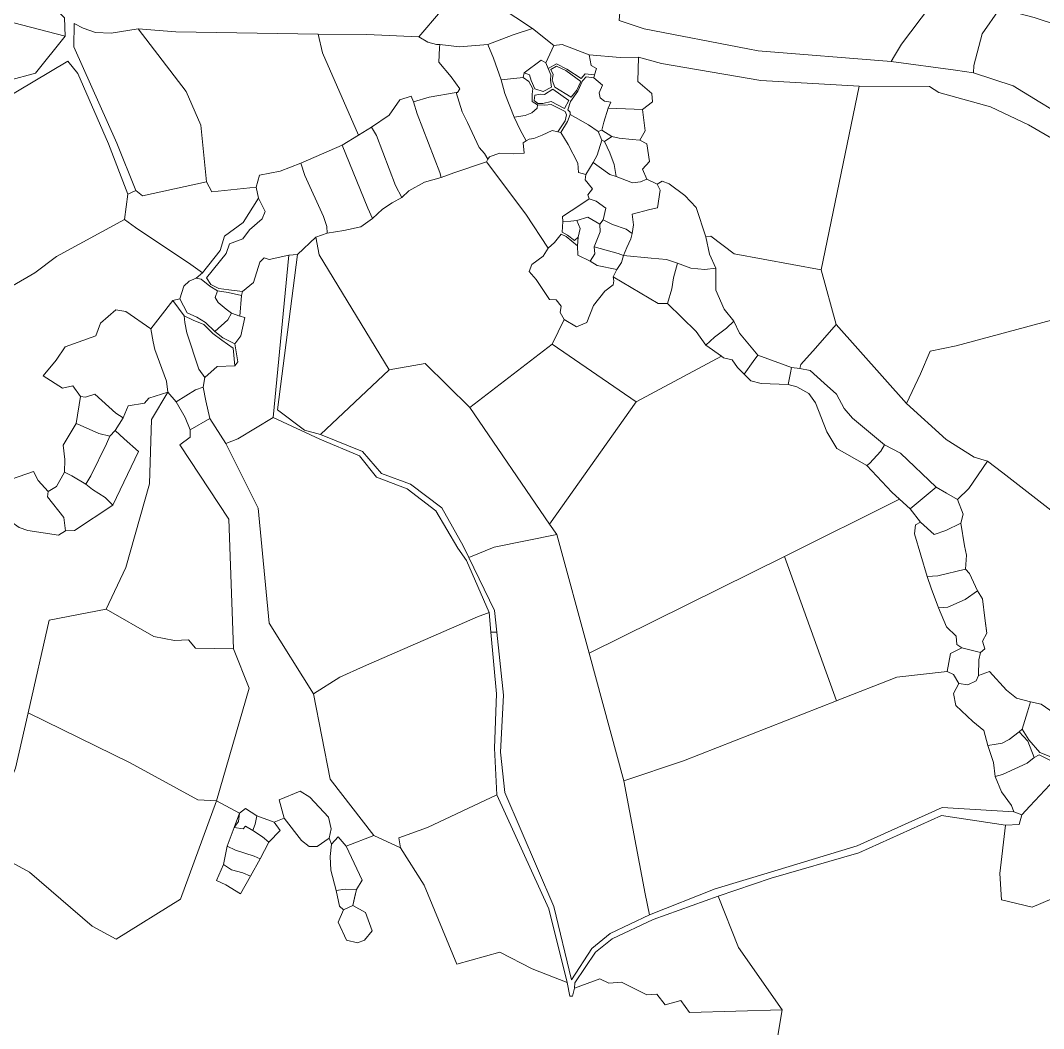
# Model space of a CAD drawing. Header units: metres. Extents: x 542555 to 550520, y 1840485 to 1846995.
# Drawn here: x 547500.7 to 547871.7, y 1840856.2 to 1841221.9 of the extents above; entities that cross this region are included whole.
import ezdxf

# ---------------------------------------------------------------- set-up
doc = ezdxf.new("R2010")
doc.units = ezdxf.units.M
doc.header["$MEASUREMENT"] = 0
doc.layers.add('Level 30', color=7, linetype='Continuous', lineweight=0)

msp = doc.modelspace()

# ---------------------------------------------------------------- linework, layer by layer
at = {"layer": 'Level 30', "color": 7, "linetype": 'Continuous', "lineweight": 0, "flags": 128}
for points in [[(547772.78, 1841300.36), (547801.69, 1841296.61), (547818.74, 1841285.11), (547848.94, 1841258.21), (547845.19, 1841249.21), (547841.23, 1841241.19), (547820.14, 1841213.34), (547817.59, 1841209.024), (547816.4, 1841207.01), (547768.24, 1841210.88), (547764.4939, 1841211.6049), (547726.9, 1841218.88), (547717.81, 1841221.93), (547719.85, 1841248.01), (547726.72, 1841256.28), (547730.95, 1841264.43), (547737.28, 1841269.49), (547751.51, 1841275.92), (547760.15, 1841277.54), (547766.66, 1841286.08), (547772.78, 1841300.36)], [(547974.53, 1841214.25), (547957.45, 1841183.33), (547937.3, 1841184.39), (547921.14, 1841180.07), (547910.54, 1841190.14), (547891.94, 1841210.36), (547884.82, 1841217.53), (547868.24, 1841223.01), (547855.83, 1841226.21), (547898.03, 1841268.55), (547974.53, 1841214.25)], [(547516.88, 1841216.18), (547494.99, 1841221.87), (547480.62, 1841232.82), (547485.77, 1841243.72), (547488.34, 1841251.94), (547516.62, 1841222.87), (547516.88, 1841216.18)], [(547679.36, 1841216.72), (547670.13, 1841213.18), (547659.93, 1841212.37), (547652.78, 1841213.23), (547651.51, 1841213.2), (547648.43, 1841214.06), (547645.14, 1841215.92), (547653.05, 1841225.16), (547654.4, 1841229.18), (547655.56, 1841230.51), (547665.95, 1841232.85), (547674.29, 1841227.02), (547686.36, 1841219.02), (547679.36, 1841216.72)], [(547921.14, 1841180.07), (547907.46, 1841165.54), (547898.86, 1841173.59), (547886.23, 1841182.55), (547870.33, 1841192.2), (547860.67, 1841198.2), (547846.22, 1841202.95), (547846.38, 1841205.61), (547849.42, 1841217.1), (547855.83, 1841226.21), (547868.24, 1841223.01), (547884.82, 1841217.53), (547891.94, 1841210.36), (547910.54, 1841190.14), (547921.14, 1841180.07)], [(547494.99, 1841221.87), (547516.88, 1841216.18), (547506.12, 1841202.82), (547496.33, 1841200.12), (547491.81, 1841209.01), (547494.99, 1841221.87)], [(547543.37, 1841218.87), (547560.77, 1841196.15), (547566.12, 1841183.91), (547568.18, 1841163.35), (547544.93, 1841158.27), (547542.59, 1841160.24), (547535.61, 1841177.36), (547520.01, 1841212.38), (547520.13, 1841220.82), (547523.48, 1841219.11), (547527.94, 1841217.52), (547533.57, 1841217.31), (547543.37, 1841218.87)], [(547623.22, 1841180.27), (547617.41, 1841176.68), (547602.37, 1841170.1), (547594.88, 1841167.28), (547587.38, 1841165.8), (547586.21, 1841161.37), (547570.14, 1841159.79), (547568.18, 1841163.35), (547566.12, 1841183.91), (547560.77, 1841196.15), (547543.37, 1841218.87), (547557.03, 1841217.8), (547608.66, 1841216.97), (547610.25, 1841210.15), (547623.22, 1841180.27)], [(547652.78, 1841213.23), (547652.59, 1841211.92), (547652.39, 1841206.81), (547656.9, 1841201.5), (547660.06, 1841197.04), (547659.18, 1841195.79), (547658.64, 1841195.72), (547648.85, 1841194.12), (547643.21, 1841192.39), (547642.35, 1841194.39), (547638.31, 1841193.06), (547634.36, 1841187.49), (547627.95, 1841183.19), (547623.22, 1841180.27), (547610.25, 1841210.15), (547608.66, 1841216.97), (547626.27, 1841216.83), (547645.14, 1841215.92), (547648.43, 1841214.06), (547651.51, 1841213.2), (547652.78, 1841213.23)], [(547694.06, 1841212.79), (547691.26, 1841206.54), (547689.5, 1841207.48), (547683.31, 1841202.86), (547682.97, 1841201.24), (547675.03, 1841200.4), (547672.18, 1841208.26), (547670.13, 1841213.18), (547679.36, 1841216.72), (547686.36, 1841219.02), (547694.06, 1841212.79)], [(547670.81, 1841172.43), (547670.22, 1841171.54), (547669.02, 1841173.68), (547667.03, 1841175.87), (547662.86, 1841184.88), (547660.88, 1841188.73), (547658.64, 1841195.72), (547659.18, 1841195.79), (547660.06, 1841197.04), (547656.9, 1841201.5), (547652.39, 1841206.81), (547652.59, 1841211.92), (547652.78, 1841213.23), (547659.93, 1841212.37), (547670.13, 1841213.18), (547672.18, 1841208.26), (547675.03, 1841200.4), (547676.33, 1841195.43), (547679.72, 1841186.83), (547681.86, 1841182.18), (547684.06, 1841178.18), (547683, 1841177.52), (547683.37, 1841173.81), (547679.56, 1841173.56), (547674.44, 1841173.73), (547670.81, 1841172.43)], [(547709.54, 1841204.49), (547708.82, 1841202.15), (547705.42, 1841202.56), (547704, 1841200.86), (547698.86, 1841204.22), (547695.03, 1841206.21), (547692.09, 1841204.44), (547691.26, 1841206.54), (547694.06, 1841212.79), (547697.17, 1841213.13), (547706.92, 1841209.48), (547707.65, 1841205.56), (547709.54, 1841204.49)], [(547729.89, 1841192.36), (547726.2, 1841189.65), (547723.2, 1841189.77), (547713.83, 1841190.07), (547714.78, 1841192.23), (547712.45, 1841192.63), (547710.96, 1841193.84), (547710.5, 1841195.65), (547711.78, 1841198.44), (547708.56, 1841201.11), (547708.82, 1841202.15), (547709.54, 1841204.49), (547707.65, 1841205.56), (547706.92, 1841209.48), (547718.16, 1841208.44), (547724.76, 1841208.59), (547724.58, 1841199.77), (547729.66, 1841195.43), (547729.89, 1841192.36)], [(547539.66, 1841158.85), (547538.4, 1841149.69), (547513.79, 1841136.25), (547505.97, 1841130.36), (547491.11, 1841121.73), (547495.37, 1841136.44), (547481.79, 1841171.77), (547493.35, 1841192.52), (547517.94, 1841207.15), (547521.47, 1841202.71), (547532.63, 1841177.14), (547539.66, 1841158.85)], [(547690.18, 1841196.12), (547687.2, 1841197.1), (547685.9, 1841200.1), (547685.23, 1841202.16), (547683.31, 1841202.86), (547689.5, 1841207.48), (547691.26, 1841206.54), (547692.09, 1841204.44), (547693.05, 1841202.2), (547692.87, 1841200.27), (547693.27, 1841197.7), (547690.18, 1841196.12)], [(547804.83, 1841198.11), (547791, 1841131.5), (547759.48, 1841137.3), (547751.01, 1841143.7), (547749.26, 1841143.38), (547745.69, 1841154.02), (547741.65, 1841158.38), (547735.87, 1841162.66), (547733.33, 1841163.64), (547731.63, 1841162.53), (547727.81, 1841164.33), (547726.26, 1841167.92), (547728.83, 1841170.76), (547727.85, 1841177.12), (547725.24, 1841178.51), (547727.21, 1841181.87), (547726.2, 1841189.65), (547729.89, 1841192.36), (547729.66, 1841195.43), (547724.58, 1841199.77), (547724.76, 1841208.59), (547733.19, 1841206.32), (547769.18, 1841200.15), (547804.83, 1841198.11)], [(547698.46, 1841203.72), (547703.94, 1841199.81), (547702.41, 1841196.63), (547700.35, 1841194.03), (547694.52, 1841197.65), (547693.53, 1841200.3), (547693.89, 1841202.29), (547693.02, 1841204.06), (547695.12, 1841205.34), (547698.46, 1841203.72)], [(547683.7, 1841187.41), (547679.72, 1841186.83), (547676.33, 1841195.43), (547675.03, 1841200.4), (547682.97, 1841201.24), (547685.08, 1841199.71), (547686.45, 1841197.04), (547686.3, 1841195.15), (547686.3, 1841192.52), (547688.16, 1841191.29), (547688.08, 1841190.11), (547686.18, 1841188.43), (547683.7, 1841187.41)], [(547714.78, 1841192.23), (547713.83, 1841190.07), (547712.25, 1841184.95), (547711.54, 1841182.15), (547710.15, 1841181.64), (547706.65, 1841184.01), (547699.97, 1841187.82), (547700.04, 1841188.67), (547699.24, 1841189.53), (547700.19, 1841192.56), (547702.82, 1841196.24), (547704.51, 1841199.94), (547705.88, 1841201.44), (547708.56, 1841201.11), (547711.78, 1841198.44), (547710.5, 1841195.65), (547710.96, 1841193.84), (547712.45, 1841192.63), (547714.78, 1841192.23)], [(547908.21, 1841150.46), (547911.567, 1841143.4482), (547911.93, 1841142.69), (547906.62, 1841138.4), (547898.74, 1841129.91), (547890.23, 1841117.41), (547839.99, 1841103.87), (547830.6, 1841101.95), (547827.01, 1841093.74), (547822, 1841082.96), (547796.43, 1841111.63), (547791, 1841131.5), (547804.83, 1841198.11), (547830.36, 1841197.98), (547833.7, 1841195.76), (547852.41, 1841190.54), (547866.22, 1841183.98), (547882.0972, 1841174.8098), (547887.62, 1841171.62), (547898.88, 1841162.35), (547908.21, 1841150.46)], [(547641.51, 1841160.07), (547639.03, 1841157.63), (547636.69, 1841162.05), (547629.85, 1841180.17), (547627.95, 1841183.19), (547634.36, 1841187.49), (547638.31, 1841193.06), (547642.35, 1841194.39), (547643.21, 1841192.39), (547644.5, 1841188.02), (547652.79, 1841166.75), (547653.31, 1841164.95), (547647.18, 1841163.25), (547641.51, 1841160.07)], [(547670.22, 1841171.54), (547669.63, 1841170.65), (547657.86, 1841166.62), (547653.31, 1841164.95), (547652.79, 1841166.75), (547644.5, 1841188.02), (547643.21, 1841192.39), (547648.85, 1841194.12), (547658.64, 1841195.72), (547660.88, 1841188.73), (547662.86, 1841184.88), (547667.03, 1841175.87), (547669.02, 1841173.68), (547670.22, 1841171.54)], [(547697.99, 1841189.95), (547693.13, 1841192.47), (547690.14, 1841191.75), (547688.35, 1841191.75), (547686.97, 1841192.91), (547687.22, 1841194.83), (547689.34, 1841195.19), (547690.72, 1841195.05), (547693.76, 1841196.99), (547699.53, 1841192.81), (547697.99, 1841189.95)], [(547698.19, 1841185.54), (547695.55, 1841181.52), (547693.5, 1841182.02), (547689.92, 1841180.34), (547686.89, 1841179.1), (547685.11, 1841178.85), (547684.06, 1841178.18), (547681.86, 1841182.18), (547679.72, 1841186.83), (547683.7, 1841187.41), (547686.18, 1841188.43), (547688.08, 1841190.11), (547688.16, 1841191.29), (547690.8, 1841191.23), (547693.09, 1841191.4), (547698.19, 1841188.86), (547698.74, 1841187.65), (547698.19, 1841185.54)], [(547710.15, 1841181.64), (547711.5, 1841178.43), (547709.85, 1841173.06), (547708.35, 1841170.36), (547705.71, 1841165.97), (547703.07, 1841166.7), (547702.76, 1841170.09), (547699.26, 1841176.96), (547696.65, 1841181.3), (547699.01, 1841185.3), (547699.97, 1841187.82), (547706.65, 1841184.01), (547710.15, 1841181.64)], [(547727.21, 1841181.87), (547725.24, 1841178.51), (547722.5, 1841178.71), (547717.82, 1841179.24), (547715.08, 1841179.83), (547711.54, 1841182.15), (547712.25, 1841184.95), (547713.83, 1841190.07), (547723.2, 1841189.77), (547726.2, 1841189.65), (547727.21, 1841181.87)], [(547627.95, 1841183.19), (547629.85, 1841180.17), (547636.69, 1841162.05), (547639.03, 1841157.63), (547635.53, 1841155.75), (547631.99, 1841153.42), (547628.39, 1841150.01), (547626.72, 1841153.81), (547617.41, 1841176.68), (547623.22, 1841180.27), (547627.95, 1841183.19)], [(547705.71, 1841165.97), (547705.42, 1841164.08), (547708.14, 1841160.85), (547706.39, 1841158.68), (547706.92, 1841157.21), (547703.54, 1841154.9), (547697.22, 1841150.84), (547697.42, 1841148.98), (547697.07, 1841145.16), (547699.06, 1841144.01), (547701.65, 1841142.14), (547702.98, 1841143.25), (547702.63, 1841140.13), (547698.63, 1841143.52), (547696.79, 1841144.41), (547694.35, 1841141.34), (547692.09, 1841139.3), (547683.93, 1841151.62), (547669.63, 1841170.65), (547670.22, 1841171.54), (547670.81, 1841172.43), (547674.44, 1841173.73), (547679.56, 1841173.56), (547683.37, 1841173.81), (547683, 1841177.52), (547684.06, 1841178.18), (547685.11, 1841178.85), (547686.89, 1841179.1), (547689.92, 1841180.34), (547693.5, 1841182.02), (547695.55, 1841181.52), (547696.65, 1841181.3), (547699.26, 1841176.96), (547702.76, 1841170.09), (547703.07, 1841166.7), (547705.71, 1841165.97)], [(547715.08, 1841179.83), (547712.44, 1841177.97), (547711.5, 1841178.43), (547710.15, 1841181.64), (547711.54, 1841182.15), (547715.08, 1841179.83)], [(547725.24, 1841178.51), (547727.85, 1841177.12), (547728.83, 1841170.76), (547726.26, 1841167.92), (547727.81, 1841164.33), (547725.53, 1841163.38), (547722.68, 1841162.95), (547716.68, 1841165.24), (547715.97, 1841169.68), (547714.4, 1841173.85), (547712.44, 1841177.97), (547715.08, 1841179.83), (547717.82, 1841179.24), (547722.5, 1841178.71), (547725.24, 1841178.51)], [(547618.02, 1841145.73), (547611.87, 1841144.73), (547611.85, 1841147.2), (547610.54, 1841150.73), (547603.83, 1841165.69), (547602.37, 1841170.1), (547617.41, 1841176.68), (547626.72, 1841153.81), (547628.39, 1841150.01), (547624.08, 1841147.04), (547618.02, 1841145.73)], [(547710.49, 1841168.79), (547708.35, 1841170.36), (547709.85, 1841173.06), (547711.5, 1841178.43), (547712.44, 1841177.97), (547714.4, 1841173.85), (547715.97, 1841169.68), (547716.68, 1841165.24), (547714.41, 1841166.03), (547710.49, 1841168.79)], [(547611.87, 1841144.73), (547607.76, 1841143.32), (547601.19, 1841137.06), (547598, 1841136.72), (547590.93, 1841135.25), (547589.04, 1841135.75), (547587.48, 1841134.23), (547585.23, 1841126.85), (547581.22, 1841123.6), (547576.32, 1841124.14), (547572.67, 1841124.64), (547569.76, 1841126.15), (547568.17, 1841128.53), (547575.29, 1841137.33), (547576.54, 1841140.91), (547581.35, 1841142.74), (547583.77, 1841146), (547588.29, 1841149.94), (547589.4, 1841152.6), (547587.06, 1841157.38), (547586.21, 1841161.37), (547587.38, 1841165.8), (547594.88, 1841167.28), (547602.37, 1841170.1), (547603.83, 1841165.69), (547610.54, 1841150.73), (547611.85, 1841147.2), (547611.87, 1841144.73)], [(547697.87, 1841113.47), (547693.53, 1841104.53), (547663.68, 1841081.54), (547647.49, 1841097.45), (547634.43, 1841095.2), (547608.97, 1841136.85), (547607.76, 1841143.32), (547611.87, 1841144.73), (547618.02, 1841145.73), (547624.08, 1841147.04), (547628.39, 1841150.01), (547631.99, 1841153.42), (547635.53, 1841155.75), (547639.03, 1841157.63), (547641.51, 1841160.07), (547647.18, 1841163.25), (547653.31, 1841164.95), (547657.86, 1841166.62), (547669.63, 1841170.65), (547683.93, 1841151.62), (547692.09, 1841139.3), (547690.18, 1841136.44), (547686.14, 1841133.36), (547685.2, 1841130.78), (547687.68, 1841127.94), (547692.58, 1841120.67), (547694.93, 1841120.57), (547696.75, 1841118.24), (547696.46, 1841115.97), (547697.87, 1841113.47)], [(547723, 1841147.73), (547722.45, 1841144.64), (547720.29, 1841146.19), (547715.43, 1841147.92), (547711.97, 1841149.52), (547712.93, 1841153.8), (547709.46, 1841156.33), (547706.92, 1841157.21), (547706.39, 1841158.68), (547708.14, 1841160.85), (547705.42, 1841164.08), (547705.71, 1841165.97), (547708.35, 1841170.36), (547710.49, 1841168.79), (547714.41, 1841166.03), (547716.68, 1841165.24), (547722.68, 1841162.95), (547725.53, 1841163.38), (547727.81, 1841164.33), (547731.63, 1841162.53), (547732.7, 1841160.38), (547731.65, 1841153.92), (547728.95, 1841153.32), (547722.55, 1841151.69), (547723, 1841147.73)], [(547586.21, 1841161.37), (547587.06, 1841157.38), (547581.47, 1841148.67), (547574.73, 1841143.68), (547573.14, 1841138.41), (547566.74, 1841130.36), (547562.51, 1841133.39), (547542.45, 1841146.8), (547538.4, 1841149.69), (547539.66, 1841158.85), (547542.59, 1841160.24), (547544.93, 1841158.27), (547568.18, 1841163.35), (547570.14, 1841159.79), (547586.21, 1841161.37)], [(547743.8, 1841132.05), (547738.96, 1841133.82), (547734.9, 1841135.16), (547729.39, 1841135.73), (547719.36, 1841136.69), (547720.54, 1841139.54), (547721.98, 1841142.65), (547722.45, 1841144.64), (547723, 1841147.73), (547722.55, 1841151.69), (547728.95, 1841153.32), (547731.65, 1841153.92), (547732.7, 1841160.38), (547731.63, 1841162.53), (547733.33, 1841163.64), (547735.87, 1841162.66), (547741.65, 1841158.38), (547745.69, 1841154.02), (547749.26, 1841143.38), (547750.58, 1841137.13), (547752.8, 1841132.03), (547748.83, 1841131.59), (547743.8, 1841132.05)], [(547576.32, 1841124.14), (547581.22, 1841123.6), (547580.83, 1841122.09), (547576.03, 1841123.26), (547572.16, 1841123.82), (547569.35, 1841125.48), (547566.28, 1841128.09), (547564.37, 1841128.4), (547566.74, 1841130.36), (547573.14, 1841138.41), (547574.73, 1841143.68), (547581.47, 1841148.67), (547587.06, 1841157.38), (547589.4, 1841152.6), (547588.29, 1841149.94), (547583.77, 1841146), (547581.35, 1841142.74), (547576.54, 1841140.91), (547575.29, 1841137.33), (547568.17, 1841128.53), (547569.76, 1841126.15), (547572.67, 1841124.64), (547576.32, 1841124.14)], [(547706.92, 1841157.21), (547709.46, 1841156.33), (547712.93, 1841153.8), (547711.97, 1841149.52), (547710.82, 1841147.95), (547706.42, 1841150.5), (547702.5, 1841149.29), (547700.21, 1841149.04), (547697.42, 1841148.98), (547697.22, 1841150.84), (547703.54, 1841154.9), (547706.92, 1841157.21)], [(547710.85, 1841145.23), (547708.78, 1841139.81), (547708.91, 1841137.27), (547707.25, 1841134.63), (547702.86, 1841136.78), (547702.63, 1841140.13), (547702.98, 1841143.25), (547703.66, 1841146.42), (547702.5, 1841149.29), (547706.42, 1841150.5), (547710.82, 1841147.95), (547710.85, 1841145.23)], [(547703.66, 1841146.42), (547702.98, 1841143.25), (547701.65, 1841142.14), (547699.06, 1841144.01), (547697.07, 1841145.16), (547697.42, 1841148.98), (547700.21, 1841149.04), (547702.5, 1841149.29), (547703.66, 1841146.42)], [(547720.54, 1841139.54), (547719.36, 1841136.69), (547717.39, 1841137.32), (547708.78, 1841139.81), (547710.85, 1841145.23), (547710.82, 1841147.95), (547711.97, 1841149.52), (547715.43, 1841147.92), (547720.29, 1841146.19), (547722.45, 1841144.64), (547721.98, 1841142.65), (547720.54, 1841139.54)], [(547634.43, 1841095.2), (547609.48, 1841071.75), (547603.7, 1841073.3), (547593.88, 1841080.69), (547601.19, 1841137.06), (547607.76, 1841143.32), (547608.97, 1841136.85), (547634.43, 1841095.2)], [(547716.95, 1841131.58), (547715.64, 1841128.96), (547715.91, 1841127.46), (547715.63, 1841126.05), (547712.57, 1841123.68), (547708.5, 1841118.51), (547706.04, 1841112.36), (547702.34, 1841110.75), (547697.87, 1841113.47), (547696.46, 1841115.97), (547696.75, 1841118.24), (547694.93, 1841120.57), (547692.58, 1841120.67), (547687.68, 1841127.94), (547685.2, 1841130.78), (547686.14, 1841133.36), (547690.18, 1841136.44), (547692.09, 1841139.3), (547694.35, 1841141.34), (547696.79, 1841144.41), (547698.63, 1841143.52), (547702.63, 1841140.13), (547702.86, 1841136.78), (547707.25, 1841134.63), (547709.78, 1841133.07), (547716.95, 1841131.58)], [(547791, 1841131.5), (547796.43, 1841111.63), (547788.99, 1841103.05), (547783.63, 1841097.14), (547783.34, 1841095.67), (547780.28, 1841096.01), (547768.09, 1841100.51), (547761.37, 1841108.41), (547759.42, 1841112.86), (547755.88, 1841117.22), (547752.82, 1841124.04), (547752.88, 1841126.75), (547752.8, 1841132.03), (547750.58, 1841137.13), (547749.26, 1841143.38), (547751.01, 1841143.7), (547759.48, 1841137.3), (547791, 1841131.5)], [(547718.65, 1841134.13), (547716.95, 1841131.58), (547709.78, 1841133.07), (547707.25, 1841134.63), (547708.91, 1841137.27), (547708.78, 1841139.81), (547717.39, 1841137.32), (547719.36, 1841136.69), (547718.65, 1841134.13)], [(547581.22, 1841123.6), (547585.23, 1841126.85), (547587.48, 1841134.23), (547589.04, 1841135.75), (547590.93, 1841135.25), (547598, 1841136.72), (547592.31, 1841077.93), (547579.58, 1841070.11), (547575.13, 1841068.39), (547569.39, 1841077.47), (547567.88, 1841083.88), (547566.96, 1841088.86), (547567.59, 1841092.33), (547571.98, 1841096.41), (547578.42, 1841096.6), (547579.53, 1841098.06), (547578.41, 1841104.56), (547580.63, 1841107.48), (547582.1, 1841114.21), (547580.2, 1841114.65), (547580.83, 1841122.09), (547581.22, 1841123.6)], [(547673.42, 1841000), (547671.32, 1841000), (547670.69, 1841007.16), (547662.39, 1841026.02), (547659.28, 1841030.48), (547651.36, 1841043.97), (547640.93, 1841051.96), (547629.84, 1841056.2), (547623.59, 1841064.03), (547609.26, 1841069.96), (547592.31, 1841077.93), (547598, 1841136.72), (547601.19, 1841137.06), (547593.88, 1841080.69), (547603.7, 1841073.3), (547609.48, 1841071.75), (547624.76, 1841065.49), (547631.61, 1841057.56), (547642.12, 1841053.69), (547653.48, 1841045.06), (547661.23, 1841031.38), (547663.24, 1841027.13), (547672.59, 1841007.84), (547673.42, 1841000)], [(547736.92, 1841124.56), (547735.34, 1841119.29), (547731.88, 1841119.29), (547715.64, 1841128.96), (547716.95, 1841131.58), (547718.65, 1841134.13), (547719.36, 1841136.69), (547729.39, 1841135.73), (547734.9, 1841135.16), (547738.96, 1841133.82), (547737.52, 1841128.56), (547736.92, 1841124.56)], [(547752.42, 1841107.05), (547749.17, 1841104.12), (547745.71, 1841109.03), (547735.34, 1841119.29), (547736.92, 1841124.56), (547737.52, 1841128.56), (547738.96, 1841133.82), (547743.8, 1841132.05), (547748.83, 1841131.59), (547752.8, 1841132.03), (547752.88, 1841126.75), (547752.82, 1841124.04), (547755.88, 1841117.22), (547759.42, 1841112.86), (547756.74, 1841110.23), (547752.42, 1841107.05)], [(547572.16, 1841123.82), (547571.35, 1841121.37), (547572.39, 1841119.59), (547575.35, 1841117.16), (547577.26, 1841115.78), (547575.92, 1841113.36), (547571.19, 1841109.13), (547567.83, 1841112.36), (547564.68, 1841114.32), (547561.1, 1841115.8), (547558.55, 1841120.95), (547559.94, 1841125.56), (547561.91, 1841127.32), (547564.37, 1841128.4), (547566.28, 1841128.09), (547569.35, 1841125.48), (547572.16, 1841123.82)], [(547749.17, 1841104.12), (547754.92, 1841100.07), (547723.95, 1841083.55), (547693.53, 1841104.53), (547697.87, 1841113.47), (547702.34, 1841110.75), (547706.04, 1841112.36), (547708.5, 1841118.51), (547712.57, 1841123.68), (547715.63, 1841126.05), (547715.91, 1841127.46), (547715.64, 1841128.96), (547731.88, 1841119.29), (547735.34, 1841119.29), (547745.71, 1841109.03), (547749.17, 1841104.12)], [(547567.59, 1841092.33), (547566.96, 1841088.86), (547564.14, 1841087.96), (547557.2, 1841083.58), (547554.11, 1841087.08), (547553.62, 1841091.01), (547549.43, 1841102.59), (547548.78, 1841105.29), (547547.97, 1841110.04), (547551.42, 1841114.37), (547555.9, 1841120.27), (547560.07, 1841114.77), (547560.34, 1841112.29), (547561.08, 1841108.6), (547565.4, 1841095.4), (547567.59, 1841092.33)], [(547579.53, 1841098.06), (547578.42, 1841096.6), (547577.79, 1841103.04), (547573.71, 1841105.99), (547570.49, 1841108.36), (547567.14, 1841111.63), (547563.28, 1841113.24), (547560.07, 1841114.77), (547555.9, 1841120.27), (547558.55, 1841120.95), (547561.1, 1841115.8), (547564.68, 1841114.32), (547567.83, 1841112.36), (547571.19, 1841109.13), (547574.04, 1841106.72), (547578.41, 1841104.56), (547579.53, 1841098.06)], [(547580.83, 1841122.09), (547580.2, 1841114.65), (547577.26, 1841115.78), (547575.35, 1841117.16), (547572.39, 1841119.59), (547571.35, 1841121.37), (547572.16, 1841123.82), (547576.03, 1841123.26), (547580.83, 1841122.09)], [(547539.77, 1841082.13), (547537.95, 1841077.7), (547535.26, 1841079.45), (547527.63, 1841086.34), (547524.25, 1841085.27), (547522.45, 1841085.53), (547519.67, 1841089.4), (547516, 1841088.47), (547508.97, 1841093.01), (547513.62, 1841098.7), (547516.89, 1841103.52), (547528.02, 1841107.52), (547529.79, 1841112.15), (547535.24, 1841116.88), (547538.97, 1841116.28), (547547.97, 1841110.04), (547548.78, 1841105.29), (547549.43, 1841102.59), (547553.62, 1841091.01), (547554.11, 1841087.08), (547547.29, 1841084.89), (547545.74, 1841083.11), (547539.77, 1841082.13)], [(547890.23, 1841117.41), (547923.9, 1841099.26), (547918.81, 1841085.54), (547918.37, 1841074.18), (547917.7, 1841063.23), (547914.2, 1841056.48), (547891.67, 1841030.7), (547856.91, 1841057.78), (547851.38, 1841062.07), (547846.49, 1841063.45), (547836.39, 1841069.87), (547822, 1841082.96), (547827.01, 1841093.74), (547830.6, 1841101.95), (547839.99, 1841103.87), (547890.23, 1841117.41)], [(547560.07, 1841114.77), (547563.28, 1841113.24), (547567.14, 1841111.63), (547570.49, 1841108.36), (547573.71, 1841105.99), (547577.79, 1841103.04), (547578.42, 1841096.6), (547571.98, 1841096.41), (547567.59, 1841092.33), (547565.4, 1841095.4), (547561.08, 1841108.6), (547560.34, 1841112.29), (547560.07, 1841114.77)], [(547580.2, 1841114.65), (547582.1, 1841114.21), (547580.63, 1841107.48), (547578.41, 1841104.56), (547574.04, 1841106.72), (547571.19, 1841109.13), (547575.92, 1841113.36), (547577.26, 1841115.78), (547580.2, 1841114.65)], [(547759.42, 1841112.86), (547761.37, 1841108.41), (547768.09, 1841100.51), (547766.44, 1841098.17), (547763.07, 1841093.65), (547760.75, 1841096.01), (547758.82, 1841098.76), (547755.65, 1841099.56), (547754.92, 1841100.07), (547749.17, 1841104.12), (547752.42, 1841107.05), (547756.74, 1841110.23), (547759.42, 1841112.86)], [(547844.53, 1841052.12), (547840.51, 1841048.08), (547836.42, 1841050.45), (547832.72, 1841052.55), (547819.85, 1841064.91), (547814.05, 1841068), (547802.39, 1841077.68), (547799.42, 1841081.17), (547796.59, 1841086.37), (547792.16, 1841090.39), (547787.03, 1841094.88), (547783.34, 1841095.67), (547783.63, 1841097.14), (547788.99, 1841103.05), (547796.43, 1841111.63), (547822, 1841082.96), (547836.39, 1841069.87), (547846.49, 1841063.45), (547851.38, 1841062.07), (547844.53, 1841052.12)], [(547723.95, 1841083.55), (547692.59, 1841039.15), (547663.68, 1841081.54), (547693.53, 1841104.53), (547723.95, 1841083.55)], [(547807.58, 1841060.47), (547816.63, 1841050.76), (547819.47, 1841048.25), (547777.69, 1841027.52), (547706.88, 1840992.4), (547695.15, 1841035.39), (547692.59, 1841039.15), (547723.95, 1841083.55), (547754.92, 1841100.07), (547755.65, 1841099.56), (547758.82, 1841098.76), (547760.75, 1841096.01), (547763.07, 1841093.65), (547765.59, 1841091.22), (547769.27, 1841090.24), (547779.12, 1841089.89), (547782.18, 1841089.04), (547786.57, 1841086.56), (547789.04, 1841083.21), (547793.14, 1841072.63), (547796.75, 1841066.6), (547807.58, 1841060.47)], [(547768.09, 1841100.51), (547780.28, 1841096.01), (547779.88, 1841094.06), (547779.12, 1841089.89), (547769.27, 1841090.24), (547765.59, 1841091.22), (547763.07, 1841093.65), (547766.44, 1841098.17), (547768.09, 1841100.51)], [(547672.47, 1841030.8), (547663.24, 1841027.13), (547661.23, 1841031.38), (547653.48, 1841045.06), (547642.12, 1841053.69), (547631.61, 1841057.56), (547624.76, 1841065.49), (547609.48, 1841071.75), (547634.43, 1841095.2), (547647.49, 1841097.45), (547663.68, 1841081.54), (547692.59, 1841039.15), (547695.15, 1841035.39), (547672.47, 1841030.8)], [(547783.34, 1841095.67), (547787.03, 1841094.88), (547792.16, 1841090.39), (547796.59, 1841086.37), (547799.42, 1841081.17), (547802.39, 1841077.68), (547814.05, 1841068), (547812.68, 1841065.65), (547808.53, 1841061.25), (547807.58, 1841060.47), (547796.75, 1841066.6), (547793.14, 1841072.63), (547789.04, 1841083.21), (547786.57, 1841086.56), (547782.18, 1841089.04), (547779.12, 1841089.89), (547779.88, 1841094.06), (547780.28, 1841096.01), (547783.34, 1841095.67)], [(547549.03, 1840998.42), (547531.76, 1841008.37), (547538.96, 1841023.41), (547547.51, 1841053.76), (547548.17, 1841077.14), (547554.11, 1841087.08), (547557.2, 1841083.58), (547560.46, 1841077.92), (547562.26, 1841073.37), (547562.29, 1841070.76), (547558.49, 1841067.94), (547576.28, 1841040.98), (547577.92, 1840993.98), (547564.18, 1840994.19), (547561.58, 1840997.28), (547556.62, 1840996.99), (547549.03, 1840998.42)], [(547569.39, 1841077.47), (547562.26, 1841073.37), (547560.46, 1841077.92), (547557.2, 1841083.58), (547564.14, 1841087.96), (547566.96, 1841088.86), (547567.88, 1841083.88), (547569.39, 1841077.47)], [(547537.95, 1841077.7), (547535.09, 1841073.15), (547533.07, 1841071.16), (547529.1, 1841072.08), (547522.36, 1841075.06), (547520.92, 1841075.72), (547522.45, 1841085.53), (547524.25, 1841085.27), (547527.63, 1841086.34), (547535.26, 1841079.45), (547537.95, 1841077.7)], [(547520.92, 1841075.72), (547522.36, 1841075.06), (547529.1, 1841072.08), (547533.07, 1841071.16), (547531.92, 1841068.33), (547526.19, 1841056.73), (547524.44, 1841053.68), (547519.3, 1841056.73), (547516.71, 1841058.01), (547516.78, 1841062.69), (547516.18, 1841067.8), (547520.92, 1841075.72)], [(547628.89, 1840926.25), (547618.83, 1840922.39), (547615.93, 1840925.74), (547613.5, 1840923.07), (547612.62, 1840925.35), (547613.34, 1840928.73), (547612.37, 1840932.94), (547605.65, 1840940.18), (547602.15, 1840942.36), (547594.46, 1840939.14), (547596.28, 1840932.57), (547592.65, 1840931.04), (547586.41, 1840933.37), (547582.35, 1840936.03), (547580.16, 1840934.37), (547571.81, 1840938.8), (547583.69, 1840979.72), (547577.92, 1840993.98), (547576.28, 1841040.98), (547558.49, 1841067.94), (547562.29, 1841070.76), (547562.26, 1841073.37), (547569.39, 1841077.47), (547575.13, 1841068.39), (547586.91, 1841044.95), (547590.94, 1841003.24), (547606.94, 1840977.68), (547613.01, 1840946.67), (547628.89, 1840926.25)], [(547616.5, 1840983.7), (547606.94, 1840977.68), (547590.94, 1841003.24), (547586.91, 1841044.95), (547575.13, 1841068.39), (547579.58, 1841070.11), (547592.31, 1841077.93), (547609.26, 1841069.96), (547623.59, 1841064.03), (547629.84, 1841056.2), (547640.93, 1841051.96), (547651.36, 1841043.97), (547659.28, 1841030.48), (547662.39, 1841026.02), (547670.69, 1841007.16), (547666.4, 1841005.55), (547625.05, 1840987.6), (547616.5, 1840983.7)], [(547535.09, 1841073.15), (547538.28, 1841070.14), (547543.5, 1841065.5), (547534.22, 1841046.03), (547531.44, 1841048.82), (547526.81, 1841051.75), (547524.44, 1841053.68), (547526.19, 1841056.73), (547531.92, 1841068.33), (547533.07, 1841071.16), (547535.09, 1841073.15)], [(547832.72, 1841052.55), (547823.36, 1841044.8), (547819.47, 1841048.25), (547816.63, 1841050.76), (547807.58, 1841060.47), (547808.53, 1841061.25), (547812.68, 1841065.65), (547814.05, 1841068), (547819.85, 1841064.91), (547832.72, 1841052.55)], [(547503.42, 1841036.94), (547500.25, 1841037.94), (547497.25, 1841040.18), (547489.76, 1841043.71), (547485.66, 1841046.28), (547489.38, 1841050.33), (547494.71, 1841054.57), (547505.48, 1841058.29), (547507.17, 1841055.08), (547510.72, 1841051), (547510.51, 1841049.08), (547516.42, 1841041.63), (547517.04, 1841036.83), (547514.53, 1841035.23), (547503.42, 1841036.94)], [(547520.25, 1841036.9), (547517.04, 1841036.83), (547516.42, 1841041.63), (547510.51, 1841049.08), (547510.72, 1841051), (547513.79, 1841052.84), (547516.71, 1841058.01), (547519.3, 1841056.73), (547524.44, 1841053.68), (547526.81, 1841051.75), (547531.44, 1841048.82), (547534.22, 1841046.03), (547520.25, 1841036.9)], [(547842.58, 1841042.79), (547841.72, 1841039.5), (547836.22, 1841036.87), (547832.06, 1841035.47), (547827.06, 1841039.89), (547823.36, 1841044.8), (547832.72, 1841052.55), (547836.42, 1841050.45), (547840.51, 1841048.08), (547842.58, 1841042.79)], [(547837.97, 1840992.22), (547836.68, 1840985.8), (547818.47, 1840983.69), (547796.78, 1840975.19), (547796.63, 1840975.13), (547777.69, 1841027.52), (547819.47, 1841048.25), (547823.36, 1841044.8), (547827.06, 1841039.89), (547825.21, 1841038.93), (547824.88, 1841035.68), (547829.5, 1841020.24), (547830.91, 1841015.98), (547833.62, 1841008.82), (547836.47, 1841001.92), (547839.99, 1840998.58), (547840.28, 1840995.5), (547842.06, 1840994.38), (547837.97, 1840992.22)], [(547843.78, 1841027.94), (547843.33, 1841022.83), (547833.28, 1841020.4), (547829.5, 1841020.24), (547824.88, 1841035.68), (547825.21, 1841038.93), (547827.06, 1841039.89), (547832.06, 1841035.47), (547836.22, 1841036.87), (547841.72, 1841039.5), (547843.06, 1841031.29), (547843.78, 1841027.94)], [(547719.52, 1840946.07), (547727.19, 1840905.15), (547728.82, 1840897.5), (547714.59, 1840890.7), (547707.91, 1840885.28), (547700.49, 1840873.85), (547694.12, 1840900.47), (547676.3, 1840941.88), (547674.78, 1840956.49), (547675.84, 1840977.17), (547673.42, 1841000), (547672.59, 1841007.84), (547663.24, 1841027.13), (547672.47, 1841030.8), (547695.15, 1841035.39), (547706.88, 1840992.4), (547719.52, 1840946.07)], [(547741.13, 1840953.39), (547719.52, 1840946.07), (547706.88, 1840992.4), (547777.69, 1841027.52), (547796.63, 1840975.13), (547741.13, 1840953.39)], [(547843.33, 1841022.83), (547844.85, 1841021.25), (547847.66, 1841015.01), (547843.19, 1841011.82), (547836.96, 1841009.11), (547833.62, 1841008.82), (547830.91, 1841015.98), (547829.5, 1841020.24), (547833.28, 1841020.4), (547843.33, 1841022.83)], [(547850.34, 1840993.99), (547848.79, 1840992.6), (547842.06, 1840994.38), (547840.28, 1840995.5), (547839.99, 1840998.58), (547836.47, 1841001.92), (547833.62, 1841008.82), (547836.96, 1841009.11), (547843.19, 1841011.82), (547847.66, 1841015.01), (547849.5, 1841012.13), (547850.36, 1841005.06), (547851.12, 1840999.62), (547849.49, 1840996.78), (547850.34, 1840993.99)], [(547583.69, 1840979.72), (547571.81, 1840938.8), (547565.03, 1840939.24), (547540.5, 1840952.64), (547503.48, 1840970.78), (547511.16, 1841004.33), (547531.76, 1841008.37), (547549.03, 1840998.42), (547556.62, 1840996.99), (547561.58, 1840997.28), (547564.18, 1840994.19), (547577.92, 1840993.98), (547583.69, 1840979.72)], [(547637.96, 1840925.42), (547638.52, 1840921.78), (547628.89, 1840926.25), (547613.01, 1840946.67), (547606.94, 1840977.68), (547616.5, 1840983.7), (547625.05, 1840987.6), (547666.4, 1841005.55), (547670.69, 1841007.16), (547671.31, 1841000), (547673.27, 1840977.6), (547672.64, 1840957.93), (547673.38, 1840941.03), (547648.35, 1840929.14), (547637.96, 1840925.42)], [(547860.89, 1840934.89), (547863.85, 1840933.81), (547862.88, 1840930.22), (547857.87, 1840930), (547834.72, 1840933.52), (547804.73, 1840919.96), (547772.94, 1840910.78), (547753.64, 1840904.3), (547730.07, 1840895.73), (547715.23, 1840888.81), (547709.25, 1840883.92), (547701.72, 1840872.82), (547701.64, 1840870.89), (547700.91, 1840867.97), (547699.89, 1840868.01), (547698.92, 1840872.91), (547692.35, 1840899.65), (547673.38, 1840941.03), (547672.64, 1840957.93), (547673.27, 1840977.6), (547671.31, 1841000), (547671.32, 1841000), (547673.42, 1841000), (547675.84, 1840977.17), (547674.78, 1840956.49), (547676.3, 1840941.88), (547694.12, 1840900.47), (547700.49, 1840873.85), (547707.91, 1840885.28), (547714.59, 1840890.7), (547728.82, 1840897.5), (547752.55, 1840906.86), (547772.68, 1840912.96), (547804.06, 1840922.56), (547834.95, 1840936.36), (547860.89, 1840934.89)], [(547848.15, 1840989.94), (547848.11, 1840984.35), (547847.2, 1840982.36), (547844.18, 1840980.87), (547840.91, 1840981.44), (547839.02, 1840984.62), (547836.68, 1840985.8), (547837.97, 1840992.22), (547842.06, 1840994.38), (547848.79, 1840992.6), (547848.15, 1840989.94)], [(547854.07, 1840947.69), (547856.38, 1840942.12), (547859.99, 1840937.17), (547860.89, 1840934.89), (547834.95, 1840936.36), (547804.06, 1840922.56), (547772.68, 1840912.96), (547752.55, 1840906.86), (547728.82, 1840897.5), (547727.19, 1840905.15), (547719.52, 1840946.07), (547741.13, 1840953.39), (547796.63, 1840975.13), (547796.78, 1840975.19), (547818.47, 1840983.69), (547836.68, 1840985.8), (547839.02, 1840984.62), (547840.91, 1840981.44), (547838.96, 1840977.71), (547839.89, 1840973.36), (547846.04, 1840967.6), (547850.01, 1840964.37), (547851.52, 1840958.92), (547853.57, 1840952.68), (547854.07, 1840947.69)], [(547848.11, 1840984.35), (547852.05, 1840985.69), (547858.18, 1840978.93), (547861.9, 1840976.05), (547866.89, 1840974.78), (547865.85, 1840971.15), (547863.95, 1840964.82), (547862.87, 1840963.92), (547859.2, 1840961.07), (547856.63, 1840959.72), (547854.43, 1840959.42), (547851.52, 1840958.92), (547850.01, 1840964.37), (547846.04, 1840967.6), (547839.89, 1840973.36), (547838.96, 1840977.71), (547840.91, 1840981.44), (547844.18, 1840980.87), (547847.2, 1840982.36), (547848.11, 1840984.35)], [(547866.89, 1840974.78), (547870.78, 1840973.85), (547886.21, 1840963.28), (547884.82, 1840960.89), (547880.24, 1840957.26), (547879.41, 1840954.79), (547878.27, 1840953.19), (547870.37, 1840956.41), (547866.34, 1840960.98), (547863.95, 1840964.82), (547865.85, 1840971.15), (547866.89, 1840974.78)], [(547490.82, 1840920.12), (547496.48, 1840944.64), (547498.87, 1840950.63), (547503.48, 1840970.78), (547540.5, 1840952.64), (547565.03, 1840939.24), (547571.81, 1840938.8), (547558.75, 1840903.12), (547535.45, 1840888.64), (547526.76, 1840893.35), (547504.03, 1840912.9), (547490.82, 1840920.12)], [(547856.81, 1840948.42), (547854.07, 1840947.69), (547853.57, 1840952.68), (547851.52, 1840958.92), (547854.43, 1840959.42), (547856.63, 1840959.72), (547859.2, 1840961.07), (547862.87, 1840963.92), (547865.96, 1840960.49), (547868.24, 1840954.59), (547865.75, 1840952.48), (547856.81, 1840948.42)], [(547866.73, 1840936.87), (547863.85, 1840933.81), (547860.89, 1840934.89), (547859.99, 1840937.17), (547856.38, 1840942.12), (547854.07, 1840947.69), (547856.81, 1840948.42), (547865.75, 1840952.48), (547868.24, 1840954.59), (547870.03, 1840955.46), (547877.61, 1840951.76), (547875.7, 1840946.55), (547866.73, 1840936.87)], [(547596.28, 1840932.57), (547594.46, 1840939.14), (547602.15, 1840942.36), (547605.65, 1840940.18), (547612.37, 1840932.94), (547613.34, 1840928.73), (547612.62, 1840925.35), (547608.29, 1840922.29), (547605.38, 1840922.21), (547602.63, 1840924.44), (547596.28, 1840932.57)], [(547647.08, 1840908.29), (547638.52, 1840921.78), (547637.96, 1840925.42), (547648.35, 1840929.14), (547673.38, 1840941.03), (547692.35, 1840899.65), (547698.92, 1840872.91), (547686.25, 1840877.91), (547674.47, 1840883.89), (547658.98, 1840879.54), (547647.08, 1840908.29)], [(547580.16, 1840934.37), (547582.35, 1840936.03), (547586.41, 1840933.37), (547585.79, 1840930.31), (547585.15, 1840928.82), (547584.98, 1840928.06), (547582.32, 1840929.68), (547581.43, 1840928.68), (547578.22, 1840929.2), (547579.8, 1840931.35), (547580.16, 1840934.37)], [(547579.8, 1840931.35), (547578.22, 1840929.2), (547580.16, 1840934.37), (547579.8, 1840931.35)], [(547592.65, 1840931.04), (547594.87, 1840928.05), (547590.81, 1840923.79), (547588.49, 1840925.76), (547584.98, 1840928.06), (547585.15, 1840928.82), (547585.79, 1840930.31), (547586.41, 1840933.37), (547592.65, 1840931.04)], [(547590.81, 1840923.79), (547587.65, 1840917.85), (547585.41, 1840918.8), (547578.62, 1840920.9), (547575.71, 1840922.34), (547578.22, 1840929.2), (547581.43, 1840928.68), (547582.32, 1840929.68), (547584.98, 1840928.06), (547588.49, 1840925.76), (547590.81, 1840923.79)], [(547624.62, 1840910.07), (547622.53, 1840906.62), (547618.44, 1840906.78), (547615.16, 1840906.33), (547613.24, 1840913.7), (547612.97, 1840918.59), (547613.5, 1840923.07), (547615.93, 1840925.74), (547618.83, 1840922.39), (547624.62, 1840910.07)], [(547587.65, 1840917.85), (547584.16, 1840911.5), (547581.35, 1840912.71), (547577.21, 1840913.77), (547574.27, 1840915.77), (547575.71, 1840922.34), (547578.62, 1840920.9), (547585.41, 1840918.8), (547587.65, 1840917.85)], [(547571.82, 1840909.95), (547574.27, 1840915.77), (547577.21, 1840913.77), (547581.35, 1840912.71), (547584.16, 1840911.5), (547580.51, 1840905.15), (547575.2, 1840908.35), (547571.82, 1840909.95)], [(547615.16, 1840906.33), (547618.44, 1840906.78), (547622.53, 1840906.62), (547621.79, 1840903.67), (547621.19, 1840900.83), (547617.9, 1840899.29), (547616.44, 1840900.61), (547615.16, 1840906.33)], [(547621.19, 1840900.83), (547621.79, 1840903.67), (547622.53, 1840906.62), (547621.19, 1840900.83)], [(547710.79, 1840874.32), (547701.64, 1840870.89), (547701.72, 1840872.82), (547709.25, 1840883.92), (547715.23, 1840888.81), (547730.07, 1840895.73), (547753.64, 1840904.3), (547761.07, 1840885.69), (547776.9, 1840863.03), (547743.24, 1840862.07), (547740.2, 1840866.45), (547734.46, 1840864.87), (547731.51, 1840868.73), (547727.81, 1840868.5), (547718.67, 1840873.05), (547714.09, 1840872.7), (547710.79, 1840874.32)], [(547621.19, 1840900.83), (547625.86, 1840898.38), (547628.18, 1840891.72), (547625.47, 1840888.29), (547622.9, 1840887.28), (547618.9, 1840888.31), (547615.88, 1840894.86), (547617.9, 1840899.29), (547621.19, 1840900.83)]]:
    msp.add_lwpolyline(points, close=True, dxfattribs=at)
for points in [[(547496.33, 1841200.12), (547506.12, 1841202.82), (547516.88, 1841216.18), (547516.62, 1841222.87), (547488.34, 1841251.94)], [(547855.83, 1841226.21), (547849.42, 1841217.1), (547846.38, 1841205.61), (547846.22, 1841202.95), (547839.7879, 1841203.8257), (547816.4, 1841207.01), (547817.59, 1841209.024), (547820.14, 1841213.34), (547841.23, 1841241.19)], [(547653.05, 1841225.16), (547645.14, 1841215.92), (547626.27, 1841216.83), (547608.66, 1841216.97), (547557.03, 1841217.8), (547543.37, 1841218.87), (547533.57, 1841217.31), (547527.94, 1841217.52), (547523.48, 1841219.11), (547520.13, 1841220.82), (547520.01, 1841212.38), (547535.61, 1841177.36), (547542.59, 1841160.24), (547539.66, 1841158.85), (547532.63, 1841177.14), (547521.47, 1841202.71), (547517.94, 1841207.15), (547493.35, 1841192.52)], [(547882.0972, 1841174.8098), (547866.22, 1841183.98), (547852.41, 1841190.54), (547833.7, 1841195.76), (547830.36, 1841197.98), (547804.83, 1841198.11), (547769.18, 1841200.15), (547733.19, 1841206.32), (547724.76, 1841208.59), (547718.16, 1841208.44), (547706.92, 1841209.48), (547697.17, 1841213.13), (547694.06, 1841212.79), (547686.36, 1841219.02), (547674.29, 1841227.02)], [(547717.81, 1841221.93), (547726.9, 1841218.88), (547764.4939, 1841211.6049), (547768.24, 1841210.88), (547816.4, 1841207.01), (547839.7879, 1841203.8257), (547846.22, 1841202.95), (547860.67, 1841198.2), (547870.33, 1841192.2), (547886.23, 1841182.55)], [(547491.11, 1841121.73), (547505.97, 1841130.36), (547513.79, 1841136.25), (547538.4, 1841149.69), (547542.45, 1841146.8), (547562.51, 1841133.39), (547566.74, 1841130.36), (547566.74, 1841130.36), (547564.37, 1841128.4), (547561.91, 1841127.32), (547559.94, 1841125.56), (547558.55, 1841120.95), (547555.9, 1841120.27), (547551.42, 1841114.37), (547547.97, 1841110.04), (547538.97, 1841116.28), (547535.24, 1841116.88), (547529.79, 1841112.15), (547528.02, 1841107.52), (547516.89, 1841103.52), (547513.62, 1841098.7), (547508.97, 1841093.01), (547516, 1841088.47), (547519.67, 1841089.4), (547522.45, 1841085.53), (547520.92, 1841075.72), (547516.18, 1841067.8), (547516.78, 1841062.69), (547516.71, 1841058.01), (547513.79, 1841052.84), (547510.72, 1841051), (547507.17, 1841055.08), (547505.48, 1841058.29), (547494.71, 1841054.57)], [(547500.25, 1841037.94), (547503.42, 1841036.94), (547514.53, 1841035.23), (547517.04, 1841036.83), (547520.25, 1841036.9), (547534.22, 1841046.03), (547543.5, 1841065.5), (547538.28, 1841070.14), (547535.09, 1841073.15), (547537.95, 1841077.7), (547539.77, 1841082.13), (547545.74, 1841083.11), (547547.29, 1841084.89), (547554.11, 1841087.08), (547548.17, 1841077.14), (547547.51, 1841053.76), (547538.96, 1841023.41), (547538.96, 1841023.41), (547531.76, 1841008.37), (547511.16, 1841004.33), (547503.48, 1840970.78), (547498.87, 1840950.63)], [(547886.21, 1840963.28), (547870.78, 1840973.85), (547866.89, 1840974.78), (547861.9, 1840976.05), (547858.18, 1840978.93), (547852.05, 1840985.69), (547848.11, 1840984.35), (547848.15, 1840989.94), (547848.79, 1840992.6), (547850.34, 1840993.99), (547849.49, 1840996.78), (547851.12, 1840999.62), (547850.63, 1841003.13), (547850.36, 1841005.06), (547849.5, 1841012.13), (547847.66, 1841015.01), (547844.85, 1841021.25), (547843.33, 1841022.83), (547843.78, 1841027.94), (547843.06, 1841031.29), (547841.72, 1841039.5), (547842.58, 1841042.79), (547840.51, 1841048.08), (547844.53, 1841052.12), (547851.38, 1841062.07), (547856.91, 1841057.78), (547891.67, 1841030.7)], [(547877.61, 1840951.76), (547870.03, 1840955.46), (547868.24, 1840954.59), (547865.96, 1840960.49), (547862.87, 1840963.92), (547863.95, 1840964.82), (547866.34, 1840960.98), (547870.37, 1840956.41), (547878.27, 1840953.19)], [(547874.72, 1840903.32), (547867.56, 1840900.29), (547856.38, 1840902.88), (547855.86, 1840912.45), (547857.87, 1840930), (547862.88, 1840930.22), (547863.85, 1840933.81), (547866.73, 1840936.87), (547875.7, 1840946.55)], [(547770.99, 1840827.73), (547776.9, 1840863.03), (547761.07, 1840885.69), (547753.64, 1840904.3), (547772.94, 1840910.78), (547804.73, 1840919.96), (547834.72, 1840933.52), (547857.87, 1840930), (547855.86, 1840912.45), (547856.38, 1840902.88), (547867.56, 1840900.29), (547874.72, 1840903.32), (547876.05, 1840898.36), (547875.09, 1840894.59), (547876.18, 1840888.77), (547883.9, 1840882.98), (547887.35, 1840880.96), (547891.38, 1840876.78), (547891.38, 1840876.78), (547902.09, 1840865.13), (547900.12, 1840863.67), (547901.39, 1840860.57), (547890.8, 1840850.51)]]:
    msp.add_lwpolyline(points, dxfattribs=at)

doc.saveas('drawing.dxf')
